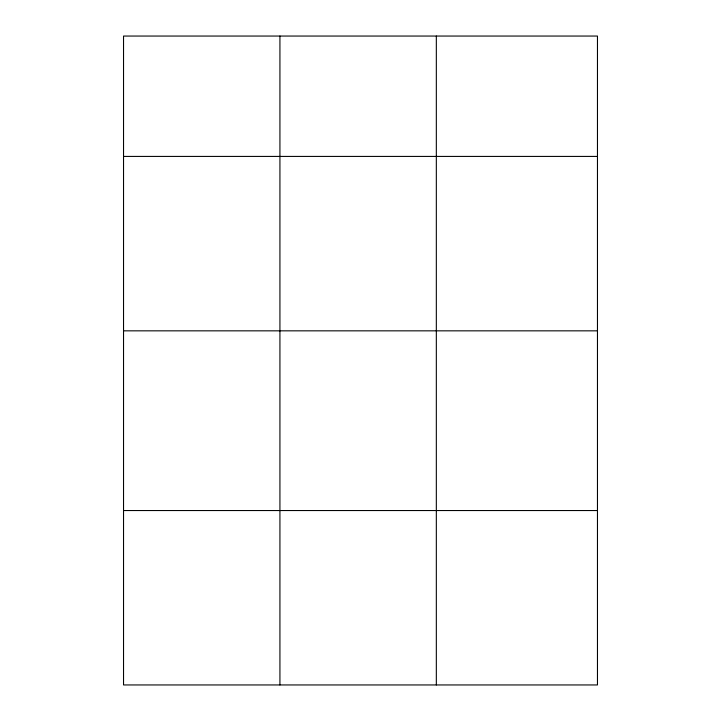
<?xml version="1.0" encoding="UTF-8"?>
<svg xmlns="http://www.w3.org/2000/svg" width="721" height="721" viewBox="0 0 721 721"><rect width="100%" height="100%" fill="white"/><g stroke="black" fill="none" stroke-linecap="round" stroke-linejoin="round"><path stroke-width="1.08" d="M597.466 156.421L597.466 684.95L123.534 684.95L123.534 36.05L597.466 36.05L597.466 156.421L123.534 156.421M123.534 330.84L597.466 330.84M123.534 510.54L597.466 510.54M436.331 36.05L436.331 684.95M279.928 36.05L279.928 684.95"/></g></svg>
